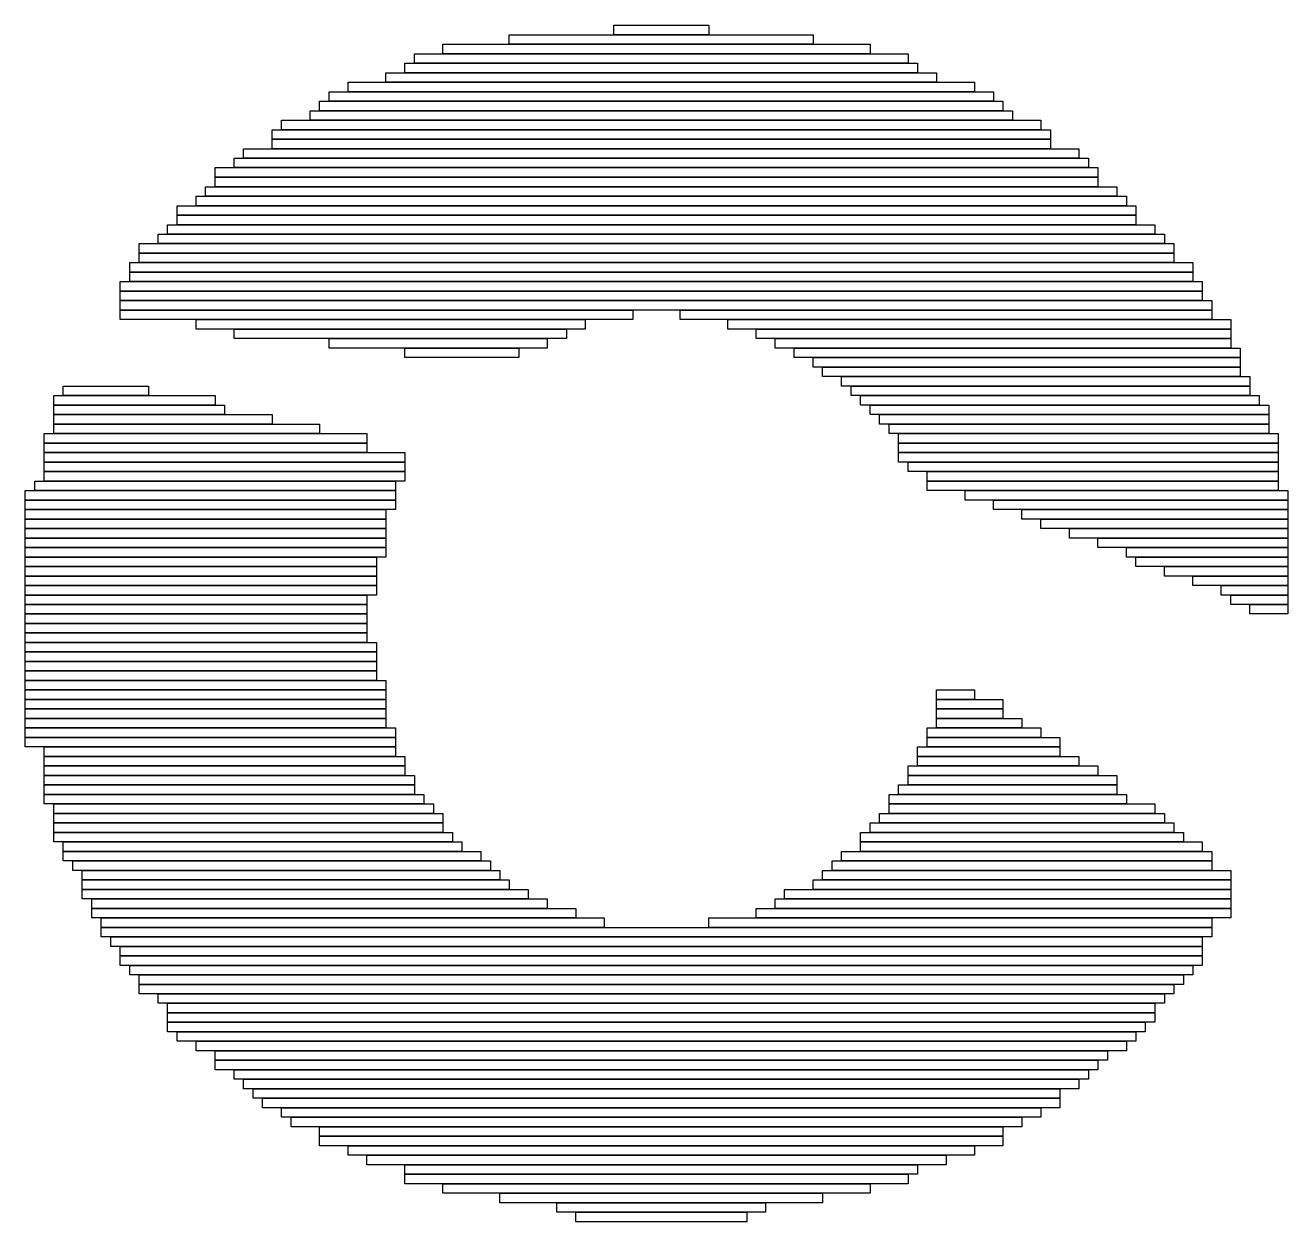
# Model space of a CAD drawing. Header units: inches. Extents: x -1 to 214, y -2 to 213.
# Drawn here: x 1.1662 to 1.428, y -1.3355 to -1.0875 of the extents above; entities that cross this region are included whole.
import ezdxf

# ---------------------------------------------------------------- set-up
doc = ezdxf.new("R2010")
doc.units = ezdxf.units.IN
doc.header["$MEASUREMENT"] = 0
doc.layers.add('Bottom Overlay', color=54, linetype='Continuous')

msp = doc.modelspace()

# ---------------------------------------------------------------- linework, layer by layer
at = {"layer": 'Bottom Overlay'}
for p, q in [((1.28828, -1.08948), (1.28828, -1.08751)), ((1.28828, -1.08751), (1.30797, -1.08751)), ((1.30797, -1.08751), (1.30797, -1.08948)), ((1.25284, -1.09341), (1.25284, -1.09144)), ((1.25284, -1.09144), (1.34143, -1.09144)), ((1.26662, -1.09144), (1.26662, -1.08948)), ((1.26662, -1.08948), (1.32963, -1.08948)), ((1.32963, -1.09144), (1.26662, -1.09144)), ((1.30797, -1.08948), (1.28828, -1.08948)), ((1.32963, -1.08948), (1.32963, -1.09144)), ((1.34143, -1.09144), (1.34143, -1.09341)), ((1.24694, -1.09538), (1.24694, -1.09341)), ((1.24694, -1.09341), (1.3493, -1.09341)), ((1.34143, -1.09341), (1.25284, -1.09341)), ((1.3493, -1.09341), (1.3493, -1.09538)), ((1.24497, -1.09735), (1.24497, -1.09538)), ((1.24497, -1.09538), (1.35128, -1.09538)), ((1.3493, -1.09538), (1.24694, -1.09538)), ((1.35128, -1.09538), (1.35128, -1.09735)), ((1.23317, -1.10129), (1.23317, -1.09932)), ((1.23317, -1.09932), (1.36309, -1.09932)), ((1.24104, -1.09932), (1.24104, -1.09735)), ((1.24104, -1.09735), (1.35522, -1.09735)), ((1.35522, -1.09932), (1.24104, -1.09932)), ((1.35128, -1.09735), (1.24497, -1.09735)), ((1.35522, -1.09735), (1.35522, -1.09932)), ((1.36309, -1.09932), (1.36309, -1.10129)), ((1.22923, -1.10325), (1.22923, -1.10129)), ((1.22923, -1.10129), (1.36702, -1.10129)), ((1.36309, -1.10129), (1.23317, -1.10129)), ((1.36702, -1.10129), (1.36702, -1.10325)), ((1.22725, -1.10522), (1.22725, -1.10325)), ((1.22725, -1.10325), (1.36899, -1.10325)), ((1.36702, -1.10325), (1.22923, -1.10325)), ((1.36899, -1.10325), (1.36899, -1.10522)), ((1.21938, -1.10916), (1.21938, -1.10719)), ((1.21938, -1.10719), (1.37687, -1.10719)), ((1.2253, -1.10719), (1.2253, -1.10522)), ((1.2253, -1.10522), (1.37095, -1.10522)), ((1.37095, -1.10719), (1.2253, -1.10719)), ((1.36899, -1.10522), (1.22725, -1.10522)), ((1.37095, -1.10522), (1.37095, -1.10719)), ((1.37687, -1.10719), (1.37687, -1.10916)), ((1.21741, -1.11113), (1.21741, -1.10916)), ((1.21741, -1.10916), (1.37884, -1.10916)), ((1.37687, -1.10916), (1.21938, -1.10916)), ((1.37884, -1.10916), (1.37884, -1.11113)), ((1.37884, -1.11113), (1.21741, -1.11113)), ((1.21741, -1.1131), (1.21741, -1.11113)), ((1.21741, -1.11113), (1.37884, -1.11113)), ((1.37884, -1.11113), (1.37884, -1.1131)), ((1.20955, -1.11703), (1.20955, -1.11507)), ((1.20955, -1.11507), (1.38671, -1.11507)), ((1.21151, -1.11507), (1.21151, -1.1131)), ((1.21151, -1.1131), (1.38474, -1.1131)), ((1.38474, -1.11507), (1.21151, -1.11507)), ((1.37884, -1.1131), (1.21741, -1.1131)), ((1.38474, -1.1131), (1.38474, -1.11507)), ((1.38671, -1.11507), (1.38671, -1.11703)), ((1.20561, -1.119), (1.20561, -1.11703)), ((1.20561, -1.11703), (1.38868, -1.11703)), ((1.38671, -1.11703), (1.20955, -1.11703)), ((1.38868, -1.11703), (1.38868, -1.119)), ((1.20561, -1.12097), (1.20561, -1.119)), ((1.20561, -1.119), (1.38868, -1.119)), ((1.38868, -1.119), (1.20561, -1.119)), ((1.38868, -1.119), (1.38868, -1.12097)), ((1.20166, -1.12491), (1.20166, -1.12294)), ((1.20166, -1.12294), (1.39458, -1.12294)), ((1.20364, -1.12294), (1.20364, -1.12097)), ((1.20364, -1.12097), (1.39261, -1.12097)), ((1.39261, -1.12294), (1.20364, -1.12294)), ((1.38868, -1.12097), (1.20561, -1.12097)), ((1.39261, -1.12097), (1.39261, -1.12294)), ((1.39458, -1.12294), (1.39458, -1.12491)), ((1.19773, -1.12688), (1.19773, -1.12491)), ((1.19773, -1.12491), (1.39655, -1.12491)), ((1.39458, -1.12491), (1.20166, -1.12491)), ((1.39655, -1.12491), (1.39655, -1.12688)), ((1.39655, -1.12688), (1.19773, -1.12688)), ((1.19773, -1.12885), (1.19773, -1.12688)), ((1.19773, -1.12688), (1.39655, -1.12688)), ((1.39655, -1.12688), (1.39655, -1.12885)), ((1.19379, -1.13278), (1.19379, -1.13081)), ((1.19379, -1.13081), (1.40246, -1.13081)), ((1.19576, -1.13081), (1.19576, -1.12885)), ((1.19576, -1.12885), (1.40048, -1.12885)), ((1.40048, -1.13081), (1.19576, -1.13081)), ((1.39655, -1.12885), (1.19773, -1.12885)), ((1.40048, -1.12885), (1.40048, -1.13081)), ((1.40246, -1.13081), (1.40246, -1.13278)), ((1.18986, -1.13475), (1.18986, -1.13278)), ((1.18986, -1.13278), (1.40443, -1.13278)), ((1.40246, -1.13278), (1.19379, -1.13278)), ((1.40443, -1.13278), (1.40443, -1.13475)), ((1.40443, -1.13475), (1.18986, -1.13475)), ((1.18986, -1.13672), (1.18986, -1.13475)), ((1.18986, -1.13475), (1.40443, -1.13475)), ((1.40443, -1.13475), (1.40443, -1.13672)), ((1.18789, -1.13869), (1.18789, -1.13672)), ((1.18789, -1.13672), (1.40837, -1.13672)), ((1.40837, -1.13869), (1.18789, -1.13869)), ((1.18789, -1.14066), (1.18789, -1.13869)), ((1.18789, -1.13869), (1.40837, -1.13869)), ((1.40443, -1.13672), (1.18986, -1.13672)), ((1.40837, -1.13672), (1.40837, -1.13869)), ((1.40837, -1.13869), (1.40837, -1.14066)), ((1.18592, -1.14263), (1.18592, -1.14066)), ((1.18592, -1.14066), (1.41033, -1.14066)), ((1.40837, -1.14066), (1.18789, -1.14066)), ((1.41033, -1.14066), (1.41033, -1.14263)), ((1.41033, -1.14263), (1.18592, -1.14263)), ((1.18592, -1.14459), (1.18592, -1.14263)), ((1.18592, -1.14263), (1.41033, -1.14263)), ((1.41033, -1.14263), (1.41033, -1.14459)), ((1.18592, -1.14656), (1.18592, -1.14459)), ((1.18592, -1.14459), (1.4123, -1.14459)), ((1.41033, -1.14459), (1.18592, -1.14459)), ((1.4123, -1.14656), (1.18592, -1.14656)), ((1.18592, -1.14853), (1.18592, -1.14656)), ((1.18592, -1.14656), (1.29221, -1.14656)), ((1.29221, -1.14656), (1.29221, -1.14853)), ((1.30207, -1.14853), (1.30207, -1.14656)), ((1.30207, -1.14656), (1.4123, -1.14656)), ((1.4123, -1.14459), (1.4123, -1.14656)), ((1.4123, -1.14656), (1.4123, -1.14853)), ((1.29221, -1.14853), (1.18592, -1.14853)), ((1.20166, -1.1505), (1.20166, -1.14853)), ((1.20166, -1.14853), (1.28238, -1.14853)), ((1.28238, -1.14853), (1.28238, -1.1505)), ((1.4123, -1.14853), (1.30207, -1.14853)), ((1.31191, -1.1505), (1.31191, -1.14853)), ((1.31191, -1.14853), (1.41623, -1.14853)), ((1.41623, -1.14853), (1.41623, -1.1505)), ((1.28238, -1.1505), (1.20166, -1.1505)), ((1.20955, -1.15247), (1.20955, -1.1505)), ((1.20955, -1.1505), (1.27845, -1.1505)), ((1.27845, -1.1505), (1.27845, -1.15247)), ((1.41623, -1.1505), (1.31191, -1.1505)), ((1.31781, -1.15247), (1.31781, -1.1505)), ((1.31781, -1.1505), (1.41623, -1.1505)), ((1.41623, -1.1505), (1.41623, -1.15247)), ((1.27845, -1.15247), (1.20955, -1.15247)), ((1.22923, -1.15444), (1.22923, -1.15247)), ((1.22923, -1.15247), (1.2745, -1.15247)), ((1.2745, -1.15444), (1.22923, -1.15444)), ((1.24497, -1.1564), (1.24497, -1.15444)), ((1.24497, -1.15444), (1.26859, -1.15444)), ((1.26859, -1.15444), (1.26859, -1.1564)), ((1.2745, -1.15247), (1.2745, -1.15444)), ((1.41623, -1.15247), (1.31781, -1.15247)), ((1.32174, -1.15444), (1.32174, -1.15247)), ((1.32174, -1.15247), (1.41623, -1.15247)), ((1.41623, -1.15444), (1.32174, -1.15444)), ((1.32569, -1.1564), (1.32569, -1.15444)), ((1.32569, -1.15444), (1.4182, -1.15444)), ((1.41623, -1.15247), (1.41623, -1.15444)), ((1.4182, -1.15444), (1.4182, -1.1564)), ((1.26859, -1.1564), (1.24497, -1.1564)), ((1.4182, -1.1564), (1.32569, -1.1564)), ((1.32963, -1.15837), (1.32963, -1.1564)), ((1.32963, -1.1564), (1.4182, -1.1564)), ((1.4182, -1.1564), (1.4182, -1.15837)), ((1.4182, -1.15837), (1.32963, -1.15837)), ((1.33159, -1.16034), (1.33159, -1.15837)), ((1.33159, -1.15837), (1.4182, -1.15837)), ((1.4182, -1.15837), (1.4182, -1.16034)), ((1.1741, -1.16428), (1.1741, -1.16231)), ((1.1741, -1.16231), (1.19182, -1.16231)), ((1.19182, -1.16231), (1.19182, -1.16428)), ((1.4182, -1.16034), (1.33159, -1.16034)), ((1.33553, -1.16231), (1.33553, -1.16034)), ((1.33553, -1.16034), (1.42017, -1.16034)), ((1.42017, -1.16231), (1.33553, -1.16231)), ((1.3375, -1.16428), (1.3375, -1.16231)), ((1.3375, -1.16231), (1.42017, -1.16231)), ((1.42017, -1.16034), (1.42017, -1.16231)), ((1.42017, -1.16231), (1.42017, -1.16428)), ((1.17214, -1.16625), (1.17214, -1.16428)), ((1.17214, -1.16428), (1.20561, -1.16428)), ((1.19182, -1.16428), (1.1741, -1.16428)), ((1.20561, -1.16428), (1.20561, -1.16625)), ((1.42017, -1.16428), (1.3375, -1.16428)), ((1.33946, -1.16625), (1.33946, -1.16428)), ((1.33946, -1.16428), (1.42214, -1.16428)), ((1.42214, -1.16428), (1.42214, -1.16625)), ((1.17214, -1.16822), (1.17214, -1.16625)), ((1.17214, -1.16625), (1.20758, -1.16625)), ((1.20561, -1.16625), (1.17214, -1.16625)), ((1.20758, -1.16625), (1.20758, -1.16822)), ((1.42214, -1.16625), (1.33946, -1.16625)), ((1.34143, -1.16822), (1.34143, -1.16625)), ((1.34143, -1.16625), (1.4241, -1.16625)), ((1.4241, -1.16625), (1.4241, -1.16822)), ((1.17214, -1.17018), (1.17214, -1.16822)), ((1.17214, -1.16822), (1.21741, -1.16822)), ((1.20758, -1.16822), (1.17214, -1.16822)), ((1.21741, -1.17018), (1.17214, -1.17018)), ((1.17214, -1.17215), (1.17214, -1.17018)), ((1.17214, -1.17018), (1.22725, -1.17018)), ((1.21741, -1.16822), (1.21741, -1.17018)), ((1.22725, -1.17018), (1.22725, -1.17215)), ((1.4241, -1.16822), (1.34143, -1.16822)), ((1.3434, -1.17018), (1.3434, -1.16822)), ((1.3434, -1.16822), (1.4241, -1.16822)), ((1.4241, -1.17018), (1.3434, -1.17018)), ((1.34536, -1.17215), (1.34536, -1.17018)), ((1.34536, -1.17018), (1.4241, -1.17018)), ((1.4241, -1.16822), (1.4241, -1.17018)), ((1.4241, -1.17018), (1.4241, -1.17215)), ((1.17017, -1.17412), (1.17017, -1.17215)), ((1.17017, -1.17215), (1.2371, -1.17215)), ((1.22725, -1.17215), (1.17214, -1.17215)), ((1.2371, -1.17215), (1.2371, -1.17412)), ((1.4241, -1.17215), (1.34536, -1.17215)), ((1.34733, -1.17412), (1.34733, -1.17215)), ((1.34733, -1.17215), (1.42607, -1.17215)), ((1.42607, -1.17215), (1.42607, -1.17412)), ((1.2371, -1.17412), (1.17017, -1.17412)), ((1.17017, -1.17609), (1.17017, -1.17412)), ((1.17017, -1.17412), (1.2371, -1.17412)), ((1.2371, -1.17412), (1.2371, -1.17609)), ((1.34733, -1.17609), (1.34733, -1.17412)), ((1.34733, -1.17412), (1.42607, -1.17412)), ((1.42607, -1.17412), (1.34733, -1.17412)), ((1.42607, -1.17412), (1.42607, -1.17609)), ((1.17017, -1.17806), (1.17017, -1.17609)), ((1.17017, -1.17609), (1.24497, -1.17609)), ((1.2371, -1.17609), (1.17017, -1.17609)), ((1.24497, -1.17806), (1.17017, -1.17806)), ((1.17017, -1.18003), (1.17017, -1.17806)), ((1.17017, -1.17806), (1.24497, -1.17806)), ((1.24497, -1.17609), (1.24497, -1.17806)), ((1.24497, -1.17806), (1.24497, -1.18003)), ((1.34733, -1.17806), (1.34733, -1.17609)), ((1.34733, -1.17609), (1.42607, -1.17609)), ((1.42607, -1.17609), (1.34733, -1.17609)), ((1.42607, -1.17806), (1.34733, -1.17806)), ((1.3493, -1.18003), (1.3493, -1.17806)), ((1.3493, -1.17806), (1.42607, -1.17806)), ((1.42607, -1.17609), (1.42607, -1.17806)), ((1.42607, -1.17806), (1.42607, -1.18003)), ((1.24497, -1.18003), (1.17017, -1.18003)), ((1.17017, -1.182), (1.17017, -1.18003)), ((1.17017, -1.18003), (1.24497, -1.18003)), ((1.24497, -1.18003), (1.24497, -1.182)), ((1.42607, -1.18003), (1.3493, -1.18003)), ((1.35325, -1.182), (1.35325, -1.18003)), ((1.35325, -1.18003), (1.42607, -1.18003)), ((1.42607, -1.18003), (1.42607, -1.182)), ((1.1682, -1.18396), (1.1682, -1.182)), ((1.1682, -1.182), (1.243, -1.182)), ((1.24497, -1.182), (1.17017, -1.182)), ((1.243, -1.182), (1.243, -1.18396)), ((1.42607, -1.182), (1.35325, -1.182)), ((1.35325, -1.18396), (1.35325, -1.182)), ((1.35325, -1.182), (1.42607, -1.182)), ((1.42607, -1.182), (1.42607, -1.18396)), ((1.16623, -1.18593), (1.16623, -1.18396)), ((1.16623, -1.18396), (1.243, -1.18396)), ((1.243, -1.18593), (1.16623, -1.18593)), ((1.16623, -1.1879), (1.16623, -1.18593)), ((1.16623, -1.18593), (1.243, -1.18593)), ((1.243, -1.18396), (1.1682, -1.18396)), ((1.243, -1.18396), (1.243, -1.18593)), ((1.243, -1.18593), (1.243, -1.1879)), ((1.42607, -1.18396), (1.35325, -1.18396)), ((1.36112, -1.18593), (1.36112, -1.18396)), ((1.36112, -1.18396), (1.42805, -1.18396)), ((1.42805, -1.18593), (1.36112, -1.18593)), ((1.36702, -1.1879), (1.36702, -1.18593)), ((1.36702, -1.18593), (1.42805, -1.18593)), ((1.42805, -1.18396), (1.42805, -1.18593)), ((1.42805, -1.18593), (1.42805, -1.1879)), ((1.243, -1.1879), (1.16623, -1.1879)), ((1.16623, -1.18987), (1.16623, -1.1879)), ((1.16623, -1.1879), (1.24104, -1.1879)), ((1.24104, -1.1879), (1.24104, -1.18987)), ((1.42805, -1.1879), (1.36702, -1.1879)), ((1.37292, -1.18987), (1.37292, -1.1879)), ((1.37292, -1.1879), (1.42805, -1.1879)), ((1.42805, -1.1879), (1.42805, -1.18987)), ((1.24104, -1.18987), (1.16623, -1.18987)), ((1.16623, -1.19184), (1.16623, -1.18987)), ((1.16623, -1.18987), (1.24104, -1.18987)), ((1.24104, -1.18987), (1.24104, -1.19184)), ((1.42805, -1.18987), (1.37292, -1.18987)), ((1.37687, -1.19184), (1.37687, -1.18987)), ((1.37687, -1.18987), (1.42805, -1.18987)), ((1.42805, -1.18987), (1.42805, -1.19184)), ((1.16623, -1.19381), (1.16623, -1.19184)), ((1.16623, -1.19184), (1.24104, -1.19184)), ((1.24104, -1.19184), (1.16623, -1.19184)), ((1.24104, -1.19381), (1.16623, -1.19381)), ((1.16623, -1.19577), (1.16623, -1.19381)), ((1.16623, -1.19381), (1.24104, -1.19381)), ((1.24104, -1.19184), (1.24104, -1.19381)), ((1.24104, -1.19381), (1.24104, -1.19577)), ((1.42805, -1.19184), (1.37687, -1.19184)), ((1.38278, -1.19381), (1.38278, -1.19184)), ((1.38278, -1.19184), (1.42805, -1.19184)), ((1.42805, -1.19381), (1.38278, -1.19381)), ((1.38868, -1.19577), (1.38868, -1.19381)), ((1.38868, -1.19381), (1.42805, -1.19381)), ((1.42805, -1.19184), (1.42805, -1.19381)), ((1.42805, -1.19381), (1.42805, -1.19577)), ((1.24104, -1.19577), (1.16623, -1.19577)), ((1.16623, -1.19774), (1.16623, -1.19577)), ((1.16623, -1.19577), (1.24104, -1.19577)), ((1.24104, -1.19577), (1.24104, -1.19774)), ((1.42805, -1.19577), (1.38868, -1.19577)), ((1.39458, -1.19774), (1.39458, -1.19577)), ((1.39458, -1.19577), (1.42805, -1.19577)), ((1.42805, -1.19577), (1.42805, -1.19774)), ((1.24104, -1.19774), (1.16623, -1.19774)), ((1.16623, -1.19971), (1.16623, -1.19774)), ((1.16623, -1.19774), (1.23907, -1.19774)), ((1.23907, -1.19774), (1.23907, -1.19971)), ((1.42805, -1.19774), (1.39458, -1.19774)), ((1.39655, -1.19971), (1.39655, -1.19774)), ((1.39655, -1.19774), (1.42805, -1.19774)), ((1.42805, -1.19774), (1.42805, -1.19971)), ((1.16623, -1.20168), (1.16623, -1.19971)), ((1.16623, -1.19971), (1.23907, -1.19971)), ((1.23907, -1.19971), (1.16623, -1.19971)), ((1.23907, -1.20168), (1.16623, -1.20168)), ((1.16623, -1.20365), (1.16623, -1.20168)), ((1.16623, -1.20168), (1.23907, -1.20168)), ((1.23907, -1.19971), (1.23907, -1.20168)), ((1.23907, -1.20168), (1.23907, -1.20365)), ((1.42805, -1.19971), (1.39655, -1.19971)), ((1.40246, -1.20168), (1.40246, -1.19971)), ((1.40246, -1.19971), (1.42805, -1.19971)), ((1.42805, -1.20168), (1.40246, -1.20168)), ((1.40837, -1.20365), (1.40837, -1.20168)), ((1.40837, -1.20168), (1.42805, -1.20168)), ((1.42805, -1.19971), (1.42805, -1.20168)), ((1.42805, -1.20168), (1.42805, -1.20365)), ((1.16623, -1.20562), (1.16623, -1.20365)), ((1.16623, -1.20365), (1.23907, -1.20365)), ((1.23907, -1.20365), (1.16623, -1.20365)), ((1.23907, -1.20365), (1.23907, -1.20562)), ((1.42805, -1.20365), (1.40837, -1.20365)), ((1.41427, -1.20562), (1.41427, -1.20365)), ((1.41427, -1.20365), (1.42805, -1.20365)), ((1.42805, -1.20365), (1.42805, -1.20562)), ((1.23907, -1.20562), (1.16623, -1.20562)), ((1.16623, -1.20759), (1.16623, -1.20562)), ((1.16623, -1.20562), (1.2371, -1.20562)), ((1.2371, -1.20562), (1.2371, -1.20759)), ((1.42805, -1.20562), (1.41427, -1.20562)), ((1.41623, -1.20759), (1.41623, -1.20562)), ((1.41623, -1.20562), (1.42805, -1.20562)), ((1.42805, -1.20562), (1.42805, -1.20759)), ((1.2371, -1.20759), (1.16623, -1.20759)), ((1.16623, -1.20955), (1.16623, -1.20759)), ((1.16623, -1.20759), (1.2371, -1.20759)), ((1.2371, -1.20955), (1.16623, -1.20955)), ((1.16623, -1.21152), (1.16623, -1.20955)), ((1.16623, -1.20955), (1.2371, -1.20955)), ((1.2371, -1.20759), (1.2371, -1.20955)), ((1.2371, -1.20955), (1.2371, -1.21152)), ((1.42805, -1.20759), (1.41623, -1.20759)), ((1.42017, -1.20955), (1.42017, -1.20759)), ((1.42017, -1.20759), (1.42805, -1.20759)), ((1.42805, -1.20955), (1.42017, -1.20955)), ((1.42805, -1.20759), (1.42805, -1.20955)), ((1.16623, -1.21349), (1.16623, -1.21152)), ((1.16623, -1.21152), (1.2371, -1.21152)), ((1.2371, -1.21152), (1.16623, -1.21152)), ((1.2371, -1.21152), (1.2371, -1.21349)), ((1.16623, -1.21546), (1.16623, -1.21349)), ((1.16623, -1.21349), (1.2371, -1.21349)), ((1.2371, -1.21349), (1.16623, -1.21349)), ((1.2371, -1.21349), (1.2371, -1.21546)), ((1.2371, -1.21546), (1.16623, -1.21546)), ((1.16623, -1.21743), (1.16623, -1.21546)), ((1.16623, -1.21546), (1.23907, -1.21546)), ((1.23907, -1.21546), (1.23907, -1.21743)), ((1.16623, -1.2194), (1.16623, -1.21743)), ((1.16623, -1.21743), (1.23907, -1.21743)), ((1.23907, -1.21743), (1.16623, -1.21743)), ((1.23907, -1.2194), (1.16623, -1.2194)), ((1.16623, -1.22137), (1.16623, -1.2194)), ((1.16623, -1.2194), (1.23907, -1.2194)), ((1.23907, -1.21743), (1.23907, -1.2194)), ((1.23907, -1.2194), (1.23907, -1.22137)), ((1.23907, -1.22137), (1.16623, -1.22137)), ((1.16623, -1.22333), (1.16623, -1.22137)), ((1.16623, -1.22137), (1.23907, -1.22137)), ((1.23907, -1.22137), (1.23907, -1.22333)), ((1.23907, -1.22333), (1.16623, -1.22333)), ((1.16623, -1.2253), (1.16623, -1.22333)), ((1.16623, -1.22333), (1.24104, -1.22333)), ((1.24104, -1.22333), (1.24104, -1.2253)), ((1.16623, -1.22727), (1.16623, -1.2253)), ((1.16623, -1.2253), (1.24104, -1.2253)), ((1.24104, -1.2253), (1.16623, -1.2253)), ((1.24104, -1.22727), (1.16623, -1.22727)), ((1.16623, -1.22924), (1.16623, -1.22727)), ((1.16623, -1.22727), (1.24104, -1.22727)), ((1.24104, -1.2253), (1.24104, -1.22727)), ((1.24104, -1.22727), (1.24104, -1.22924)), ((1.35522, -1.22727), (1.35522, -1.2253)), ((1.35522, -1.2253), (1.36309, -1.2253)), ((1.36309, -1.22727), (1.35522, -1.22727)), ((1.35522, -1.22924), (1.35522, -1.22727)), ((1.35522, -1.22727), (1.36899, -1.22727)), ((1.36309, -1.2253), (1.36309, -1.22727)), ((1.36899, -1.22727), (1.36899, -1.22924)), ((1.24104, -1.22924), (1.16623, -1.22924)), ((1.16623, -1.23121), (1.16623, -1.22924)), ((1.16623, -1.22924), (1.24104, -1.22924)), ((1.24104, -1.22924), (1.24104, -1.23121)), ((1.35522, -1.23121), (1.35522, -1.22924)), ((1.35522, -1.22924), (1.36899, -1.22924)), ((1.36899, -1.22924), (1.35522, -1.22924)), ((1.36899, -1.22924), (1.36899, -1.23121)), ((1.16623, -1.23318), (1.16623, -1.23121)), ((1.16623, -1.23121), (1.24104, -1.23121)), ((1.24104, -1.23121), (1.16623, -1.23121)), ((1.24104, -1.23121), (1.24104, -1.23318)), ((1.35522, -1.23318), (1.35522, -1.23121)), ((1.35522, -1.23121), (1.37292, -1.23121)), ((1.36899, -1.23121), (1.35522, -1.23121)), ((1.37292, -1.23121), (1.37292, -1.23318)), ((1.16623, -1.23514), (1.16623, -1.23318)), ((1.16623, -1.23318), (1.243, -1.23318)), ((1.24104, -1.23318), (1.16623, -1.23318)), ((1.243, -1.23514), (1.16623, -1.23514)), ((1.16623, -1.23711), (1.16623, -1.23514)), ((1.16623, -1.23514), (1.243, -1.23514)), ((1.243, -1.23318), (1.243, -1.23514)), ((1.243, -1.23514), (1.243, -1.23711)), ((1.35325, -1.23514), (1.35325, -1.23318)), ((1.35325, -1.23318), (1.37687, -1.23318)), ((1.37687, -1.23514), (1.35325, -1.23514)), ((1.35325, -1.23711), (1.35325, -1.23514)), ((1.35325, -1.23514), (1.38081, -1.23514)), ((1.37292, -1.23318), (1.35522, -1.23318)), ((1.37687, -1.23318), (1.37687, -1.23514)), ((1.38081, -1.23514), (1.38081, -1.23711)), ((1.243, -1.23711), (1.16623, -1.23711)), ((1.17017, -1.23908), (1.17017, -1.23711)), ((1.17017, -1.23711), (1.243, -1.23711)), ((1.243, -1.23711), (1.243, -1.23908)), ((1.35128, -1.23908), (1.35128, -1.23711)), ((1.35128, -1.23711), (1.38081, -1.23711)), ((1.38081, -1.23711), (1.35325, -1.23711)), ((1.38081, -1.23711), (1.38081, -1.23908)), ((1.243, -1.23908), (1.17017, -1.23908)), ((1.17017, -1.24105), (1.17017, -1.23908)), ((1.17017, -1.23908), (1.24497, -1.23908)), ((1.24497, -1.23908), (1.24497, -1.24105)), ((1.35128, -1.24105), (1.35128, -1.23908)), ((1.35128, -1.23908), (1.38474, -1.23908)), ((1.38081, -1.23908), (1.35128, -1.23908)), ((1.38474, -1.23908), (1.38474, -1.24105)), ((1.24497, -1.24105), (1.17017, -1.24105)), ((1.17017, -1.24302), (1.17017, -1.24105)), ((1.17017, -1.24105), (1.24497, -1.24105)), ((1.24497, -1.24302), (1.17017, -1.24302)), ((1.17017, -1.24499), (1.17017, -1.24302)), ((1.17017, -1.24302), (1.24694, -1.24302)), ((1.24497, -1.24105), (1.24497, -1.24302)), ((1.24694, -1.24302), (1.24694, -1.24499)), ((1.3493, -1.24302), (1.3493, -1.24105)), ((1.3493, -1.24105), (1.38868, -1.24105)), ((1.3493, -1.24499), (1.3493, -1.24302)), ((1.3493, -1.24302), (1.39261, -1.24302)), ((1.38868, -1.24302), (1.3493, -1.24302)), ((1.38474, -1.24105), (1.35128, -1.24105)), ((1.38868, -1.24105), (1.38868, -1.24302)), ((1.39261, -1.24302), (1.39261, -1.24499)), ((1.17017, -1.24696), (1.17017, -1.24499)), ((1.17017, -1.24499), (1.24694, -1.24499)), ((1.24694, -1.24499), (1.17017, -1.24499)), ((1.24694, -1.24499), (1.24694, -1.24696)), ((1.34733, -1.24696), (1.34733, -1.24499)), ((1.34733, -1.24499), (1.39261, -1.24499)), ((1.39261, -1.24499), (1.3493, -1.24499)), ((1.39261, -1.24499), (1.39261, -1.24696)), ((1.24694, -1.24696), (1.17017, -1.24696)), ((1.17017, -1.24892), (1.17017, -1.24696)), ((1.17017, -1.24696), (1.24891, -1.24696)), ((1.24891, -1.24696), (1.24891, -1.24892)), ((1.34536, -1.24892), (1.34536, -1.24696)), ((1.34536, -1.24696), (1.39458, -1.24696)), ((1.39261, -1.24696), (1.34733, -1.24696)), ((1.39458, -1.24696), (1.39458, -1.24892)), ((1.24891, -1.24892), (1.17017, -1.24892)), ((1.17214, -1.25089), (1.17214, -1.24892)), ((1.17214, -1.24892), (1.25089, -1.24892)), ((1.17214, -1.25286), (1.17214, -1.25089)), ((1.17214, -1.25089), (1.25284, -1.25089)), ((1.25089, -1.25089), (1.17214, -1.25089)), ((1.25089, -1.24892), (1.25089, -1.25089)), ((1.25284, -1.25089), (1.25284, -1.25286)), ((1.3434, -1.25286), (1.3434, -1.25089)), ((1.3434, -1.25089), (1.40246, -1.25089)), ((1.34536, -1.25089), (1.34536, -1.24892)), ((1.34536, -1.24892), (1.40048, -1.24892)), ((1.39458, -1.24892), (1.34536, -1.24892)), ((1.40048, -1.25089), (1.34536, -1.25089)), ((1.40048, -1.24892), (1.40048, -1.25089)), ((1.40246, -1.25089), (1.40246, -1.25286)), ((1.25284, -1.25286), (1.17214, -1.25286)), ((1.17214, -1.25483), (1.17214, -1.25286)), ((1.17214, -1.25286), (1.25284, -1.25286)), ((1.25284, -1.25286), (1.25284, -1.25483)), ((1.34143, -1.25483), (1.34143, -1.25286)), ((1.34143, -1.25286), (1.40443, -1.25286)), ((1.40246, -1.25286), (1.3434, -1.25286)), ((1.40443, -1.25286), (1.40443, -1.25483)), ((1.25284, -1.25483), (1.17214, -1.25483)), ((1.17214, -1.2568), (1.17214, -1.25483)), ((1.17214, -1.25483), (1.25482, -1.25483)), ((1.25482, -1.25483), (1.25482, -1.2568)), ((1.33946, -1.2568), (1.33946, -1.25483)), ((1.33946, -1.25483), (1.4064, -1.25483)), ((1.40443, -1.25483), (1.34143, -1.25483)), ((1.4064, -1.25483), (1.4064, -1.2568)), ((1.25482, -1.2568), (1.17214, -1.2568)), ((1.1741, -1.25877), (1.1741, -1.2568)), ((1.1741, -1.2568), (1.25679, -1.2568)), ((1.1741, -1.26074), (1.1741, -1.25877)), ((1.1741, -1.25877), (1.26073, -1.25877)), ((1.25679, -1.25877), (1.1741, -1.25877)), ((1.25679, -1.2568), (1.25679, -1.25877)), ((1.26073, -1.25877), (1.26073, -1.26074)), ((1.33553, -1.26074), (1.33553, -1.25877)), ((1.33553, -1.25877), (1.4123, -1.25877)), ((1.4064, -1.2568), (1.33946, -1.2568)), ((1.33946, -1.25877), (1.33946, -1.2568)), ((1.33946, -1.2568), (1.41033, -1.2568)), ((1.41033, -1.25877), (1.33946, -1.25877)), ((1.41033, -1.2568), (1.41033, -1.25877)), ((1.4123, -1.25877), (1.4123, -1.26074)), ((1.26073, -1.26074), (1.1741, -1.26074)), ((1.17607, -1.2627), (1.17607, -1.26074)), ((1.17607, -1.26074), (1.26269, -1.26074)), ((1.26269, -1.26074), (1.26269, -1.2627)), ((1.33356, -1.2627), (1.33356, -1.26074)), ((1.33356, -1.26074), (1.4123, -1.26074)), ((1.4123, -1.26074), (1.33553, -1.26074)), ((1.4123, -1.26074), (1.4123, -1.2627)), ((1.26269, -1.2627), (1.17607, -1.2627)), ((1.17805, -1.26467), (1.17805, -1.2627)), ((1.17805, -1.2627), (1.26466, -1.2627)), ((1.26466, -1.2627), (1.26466, -1.26467)), ((1.33159, -1.26467), (1.33159, -1.2627)), ((1.33159, -1.2627), (1.41623, -1.2627)), ((1.4123, -1.2627), (1.33356, -1.2627)), ((1.41623, -1.2627), (1.41623, -1.26467)), ((1.26466, -1.26467), (1.17805, -1.26467)), ((1.17805, -1.26664), (1.17805, -1.26467)), ((1.17805, -1.26467), (1.26662, -1.26467)), ((1.17805, -1.26861), (1.17805, -1.26664)), ((1.17805, -1.26664), (1.27056, -1.26664)), ((1.26662, -1.26664), (1.17805, -1.26664)), ((1.26662, -1.26467), (1.26662, -1.26664)), ((1.27056, -1.26664), (1.27056, -1.26861)), ((1.32371, -1.26861), (1.32371, -1.26664)), ((1.32371, -1.26664), (1.41623, -1.26664)), ((1.32963, -1.26664), (1.32963, -1.26467)), ((1.32963, -1.26467), (1.41623, -1.26467)), ((1.41623, -1.26664), (1.32963, -1.26664)), ((1.41623, -1.26467), (1.33159, -1.26467)), ((1.41623, -1.26467), (1.41623, -1.26664)), ((1.41623, -1.26664), (1.41623, -1.26861)), ((1.27056, -1.26861), (1.17805, -1.26861)), ((1.18002, -1.27058), (1.18002, -1.26861)), ((1.18002, -1.26861), (1.2745, -1.26861)), ((1.2745, -1.26861), (1.2745, -1.27058)), ((1.32174, -1.27058), (1.32174, -1.26861)), ((1.32174, -1.26861), (1.41623, -1.26861)), ((1.41623, -1.26861), (1.32371, -1.26861)), ((1.41623, -1.26861), (1.41623, -1.27058)), ((1.18002, -1.27255), (1.18002, -1.27058)), ((1.18002, -1.27058), (1.28041, -1.27058)), ((1.2745, -1.27058), (1.18002, -1.27058)), ((1.28041, -1.27058), (1.28041, -1.27255)), ((1.31781, -1.27255), (1.31781, -1.27058)), ((1.31781, -1.27058), (1.41623, -1.27058)), ((1.41623, -1.27058), (1.32174, -1.27058)), ((1.41623, -1.27058), (1.41623, -1.27255)), ((1.28041, -1.27255), (1.18002, -1.27255)), ((1.18199, -1.27451), (1.18199, -1.27255)), ((1.18199, -1.27255), (1.28632, -1.27255)), ((1.18199, -1.27648), (1.18199, -1.27451)), ((1.18199, -1.27451), (1.4123, -1.27451)), ((1.28632, -1.27451), (1.18199, -1.27451)), ((1.28632, -1.27255), (1.28632, -1.27451)), ((1.30797, -1.27451), (1.30797, -1.27255)), ((1.30797, -1.27255), (1.4123, -1.27255)), ((1.4123, -1.27451), (1.30797, -1.27451)), ((1.41623, -1.27255), (1.31781, -1.27255)), ((1.4123, -1.27255), (1.4123, -1.27451)), ((1.4123, -1.27451), (1.4123, -1.27648)), ((1.4123, -1.27648), (1.18199, -1.27648)), ((1.18396, -1.27845), (1.18396, -1.27648)), ((1.18396, -1.27648), (1.41033, -1.27648)), ((1.41033, -1.27648), (1.41033, -1.27845)), ((1.41033, -1.27845), (1.18396, -1.27845)), ((1.18592, -1.28042), (1.18592, -1.27845)), ((1.18592, -1.27845), (1.41033, -1.27845)), ((1.41033, -1.27845), (1.41033, -1.28042)), ((1.41033, -1.28042), (1.18592, -1.28042)), ((1.18592, -1.28239), (1.18592, -1.28042)), ((1.18592, -1.28042), (1.41033, -1.28042)), ((1.41033, -1.28239), (1.18592, -1.28239)), ((1.18789, -1.28436), (1.18789, -1.28239)), ((1.18789, -1.28239), (1.40837, -1.28239)), ((1.40837, -1.28239), (1.40837, -1.28436)), ((1.41033, -1.28042), (1.41033, -1.28239)), ((1.40837, -1.28436), (1.18789, -1.28436)), ((1.18986, -1.28633), (1.18986, -1.28436)), ((1.18986, -1.28436), (1.4064, -1.28436)), ((1.4064, -1.28436), (1.4064, -1.28633)), ((1.4064, -1.28633), (1.18986, -1.28633)), ((1.18986, -1.28829), (1.18986, -1.28633)), ((1.18986, -1.28633), (1.40443, -1.28633)), ((1.40443, -1.28633), (1.40443, -1.28829)), ((1.40443, -1.28829), (1.18986, -1.28829)), ((1.19379, -1.29026), (1.19379, -1.28829)), ((1.19379, -1.28829), (1.40246, -1.28829)), ((1.40246, -1.29026), (1.19379, -1.29026)), ((1.19576, -1.29223), (1.19576, -1.29026)), ((1.19576, -1.29026), (1.40048, -1.29026)), ((1.40048, -1.29026), (1.40048, -1.29223)), ((1.40246, -1.28829), (1.40246, -1.29026)), ((1.40048, -1.29223), (1.19576, -1.29223)), ((1.19576, -1.2942), (1.19576, -1.29223)), ((1.19576, -1.29223), (1.40048, -1.29223)), ((1.40048, -1.29223), (1.40048, -1.2942)), ((1.40048, -1.2942), (1.19576, -1.2942)), ((1.19576, -1.29617), (1.19576, -1.2942)), ((1.19576, -1.2942), (1.39851, -1.2942)), ((1.39851, -1.2942), (1.39851, -1.29617)), ((1.39851, -1.29617), (1.19576, -1.29617)), ((1.19773, -1.29814), (1.19773, -1.29617)), ((1.19773, -1.29617), (1.39655, -1.29617)), ((1.39655, -1.29814), (1.19773, -1.29814)), ((1.20166, -1.30011), (1.20166, -1.29814)), ((1.20166, -1.29814), (1.39458, -1.29814)), ((1.39458, -1.29814), (1.39458, -1.30011)), ((1.39655, -1.29617), (1.39655, -1.29814)), ((1.39458, -1.30011), (1.20166, -1.30011)), ((1.20561, -1.30207), (1.20561, -1.30011)), ((1.20561, -1.30011), (1.39064, -1.30011)), ((1.39064, -1.30011), (1.39064, -1.30207)), ((1.39064, -1.30207), (1.20561, -1.30207)), ((1.20561, -1.30404), (1.20561, -1.30207)), ((1.20561, -1.30207), (1.38868, -1.30207)), ((1.38868, -1.30207), (1.38868, -1.30404)), ((1.38868, -1.30404), (1.20561, -1.30404)), ((1.20955, -1.30601), (1.20955, -1.30404)), ((1.20955, -1.30404), (1.38671, -1.30404)), ((1.38671, -1.30601), (1.20955, -1.30601)), ((1.21151, -1.30798), (1.21151, -1.30601)), ((1.21151, -1.30601), (1.38474, -1.30601)), ((1.38474, -1.30601), (1.38474, -1.30798)), ((1.38671, -1.30404), (1.38671, -1.30601)), ((1.38474, -1.30798), (1.21151, -1.30798)), ((1.21348, -1.30995), (1.21348, -1.30798)), ((1.21348, -1.30798), (1.38081, -1.30798)), ((1.38081, -1.30798), (1.38081, -1.30995)), ((1.38081, -1.30995), (1.21348, -1.30995)), ((1.21545, -1.31192), (1.21545, -1.30995)), ((1.21545, -1.30995), (1.38081, -1.30995)), ((1.38081, -1.30995), (1.38081, -1.31192)), ((1.38081, -1.31192), (1.21545, -1.31192)), ((1.21938, -1.31388), (1.21938, -1.31192)), ((1.21938, -1.31192), (1.37687, -1.31192)), ((1.37687, -1.31388), (1.21938, -1.31388)), ((1.22135, -1.31585), (1.22135, -1.31388)), ((1.22135, -1.31388), (1.37292, -1.31388)), ((1.37292, -1.31388), (1.37292, -1.31585)), ((1.37687, -1.31192), (1.37687, -1.31388)), ((1.37292, -1.31585), (1.22135, -1.31585)), ((1.22725, -1.31782), (1.22725, -1.31585)), ((1.22725, -1.31585), (1.36899, -1.31585)), ((1.36899, -1.31585), (1.36899, -1.31782)), ((1.22725, -1.31979), (1.22725, -1.31782)), ((1.22725, -1.31782), (1.36899, -1.31782)), ((1.36899, -1.31782), (1.22725, -1.31782)), ((1.36899, -1.31782), (1.36899, -1.31979)), ((1.36899, -1.31979), (1.22725, -1.31979)), ((1.23317, -1.32176), (1.23317, -1.31979)), ((1.23317, -1.31979), (1.36309, -1.31979)), ((1.36309, -1.32176), (1.23317, -1.32176)), ((1.2371, -1.32373), (1.2371, -1.32176)), ((1.2371, -1.32176), (1.35719, -1.32176)), ((1.35719, -1.32176), (1.35719, -1.32373)), ((1.36309, -1.31979), (1.36309, -1.32176)), ((1.35719, -1.32373), (1.2371, -1.32373)), ((1.24497, -1.3257), (1.24497, -1.32373)), ((1.24497, -1.32373), (1.35128, -1.32373)), ((1.35128, -1.32373), (1.35128, -1.3257)), ((1.35128, -1.3257), (1.24497, -1.3257)), ((1.24497, -1.32766), (1.24497, -1.3257)), ((1.24497, -1.3257), (1.3493, -1.3257)), ((1.3493, -1.3257), (1.3493, -1.32766)), ((1.3493, -1.32766), (1.24497, -1.32766)), ((1.25284, -1.32963), (1.25284, -1.32766)), ((1.25284, -1.32766), (1.34143, -1.32766)), ((1.34143, -1.32963), (1.25284, -1.32963)), ((1.26466, -1.3316), (1.26466, -1.32963)), ((1.26466, -1.32963), (1.33159, -1.32963)), ((1.33159, -1.32963), (1.33159, -1.3316)), ((1.34143, -1.32766), (1.34143, -1.32963)), ((1.33159, -1.3316), (1.26466, -1.3316)), ((1.27648, -1.33357), (1.27648, -1.3316)), ((1.27648, -1.3316), (1.31977, -1.3316)), ((1.31977, -1.3316), (1.31977, -1.33357)), ((1.31977, -1.33357), (1.27648, -1.33357)), ((1.28041, -1.33554), (1.28041, -1.33357)), ((1.28041, -1.33357), (1.31584, -1.33357)), ((1.31584, -1.33357), (1.31584, -1.33554)), ((1.31584, -1.33554), (1.28041, -1.33554))]:
    msp.add_line(p, q, dxfattribs=at)

doc.saveas('drawing.dxf')
